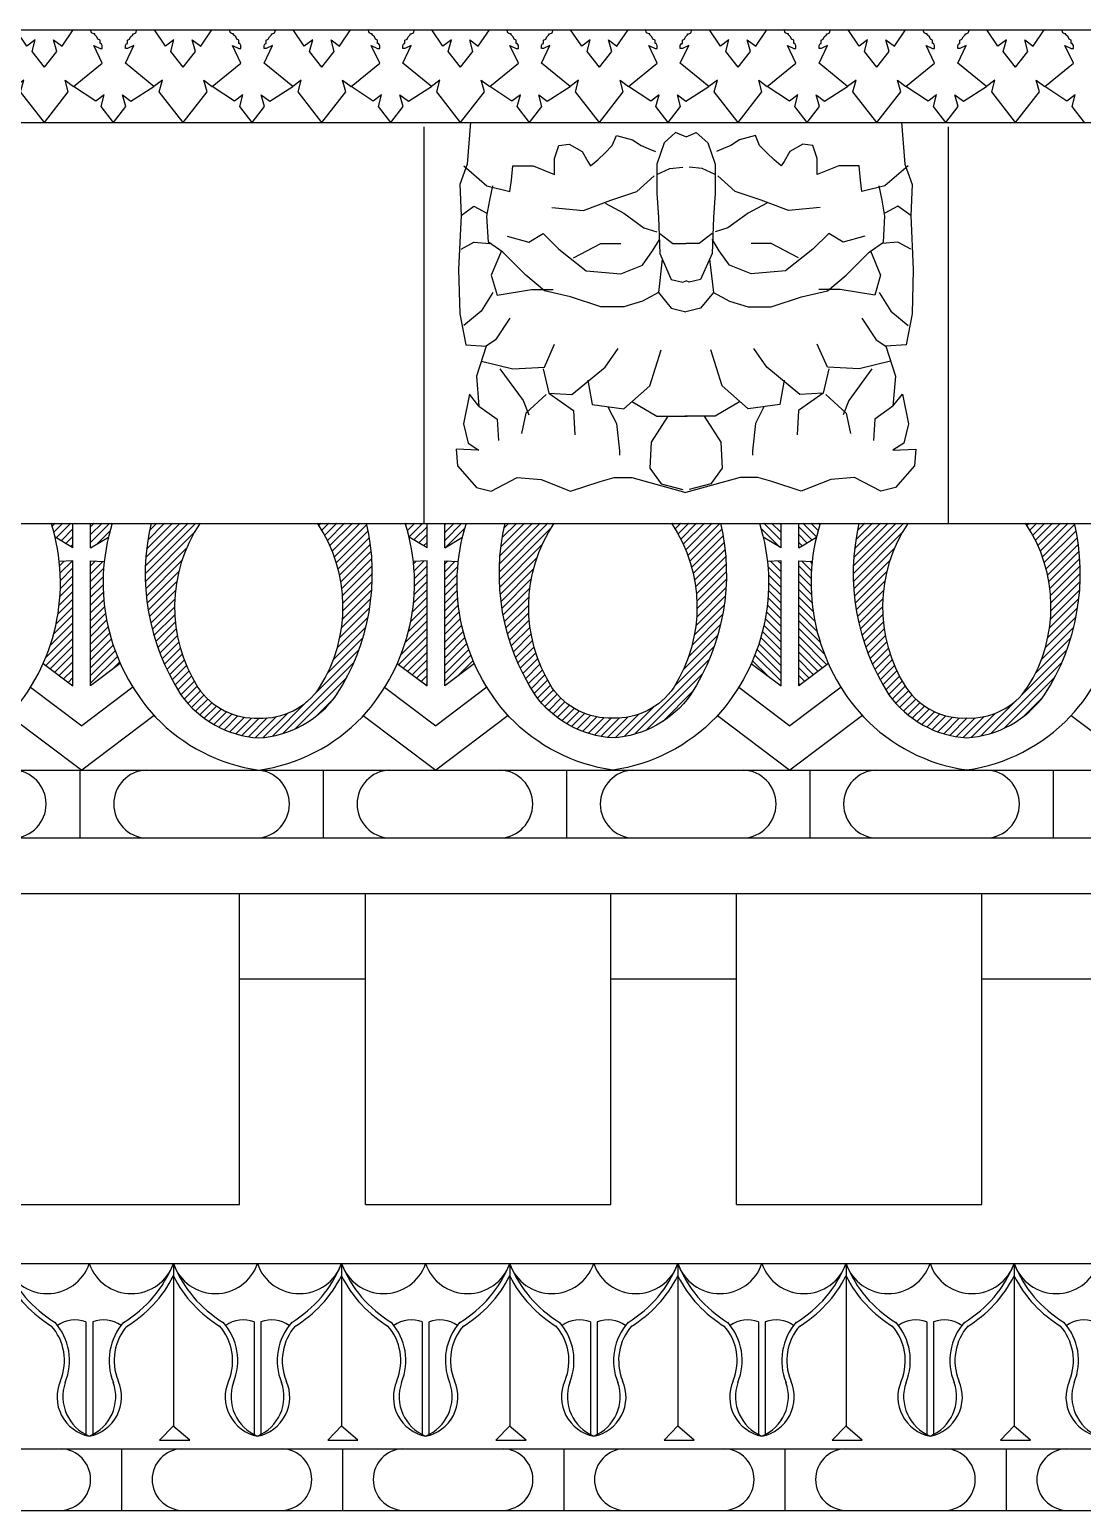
# Model space of a CAD drawing. Extents: x 140 to 2512, y 69 to 3554.
# Drawn here: x 1078.1 to 1248.9, y 3029.6 to 3269.6 of the extents above; entities that cross this region are included whole.
import ezdxf

# ---------------------------------------------------------------- set-up
doc = ezdxf.new("R2010")
doc.units = 0
doc.header["$LTSCALE"] = 10
doc.header["$MEASUREMENT"] = 0
for name, color, linetype in [('3', 3, 'CONTINUOUS'), ('7', 7, 'CONTINUOUS'), ('BH', 3, 'CONTINUOUS')]:
    doc.layers.add(name, color=color, linetype=linetype)
pattern_1 = [(45, (751.598, 2007.5576), (-0.6344319, 0.6344319), [])]

msp = doc.modelspace()

# ---------------------------------------------------------------- hatches: boundary and pattern name
at = {"layer": '3'}
h = msp.add_hatch(dxfattribs=at)
h.set_pattern_fill('ANSI31', color=256, scale=7.177778, style=0)
h.set_pattern_definition(pattern_1)
h.paths.add_polyline_path([(1085.16, 3189.64), (1081.65, 3189.64, -0.018345), (1082.28, 3187.37), (1085.16, 3185.65)])
h.paths.add_polyline_path([(1085.16, 3183.56), (1082.95, 3183.44, -0.133078), (1080.34, 3166.88), (1085.16, 3163.25)])
h.paths.add_polyline_path([(1090.24, 3183.44), (1088.03, 3183.56), (1088.03, 3163.25), (1092.85, 3166.88, -0.133078)])
h.paths.add_polyline_path([(1088.03, 3189.64), (1088.03, 3185.65), (1090.92, 3187.37, -0.018345), (1091.55, 3189.64)])
h = msp.add_hatch(dxfattribs=at)
h.set_pattern_fill('ANSI31', color=256, scale=7.177778, style=0)
h.set_pattern_definition(pattern_1)
h.paths.add_polyline_path([(1142.59, 3189.64), (1139.07, 3189.64, -0.018345), (1139.7, 3187.37), (1142.59, 3185.65)])
h.paths.add_polyline_path([(1142.59, 3183.56), (1140.38, 3183.44, -0.133078), (1137.77, 3166.88), (1142.59, 3163.25)])
h.paths.add_polyline_path([(1147.67, 3183.44), (1145.46, 3183.56), (1145.46, 3163.25), (1150.28, 3166.88, -0.133078)])
h.paths.add_polyline_path([(1145.46, 3189.64), (1145.46, 3185.65), (1148.34, 3187.37, -0.018345), (1148.97, 3189.64)])
h = msp.add_hatch(dxfattribs=at)
h.set_pattern_fill('ANSI31', color=256, scale=7.177778, style=0)
h.set_pattern_definition(pattern_1)
h.paths.add_polyline_path([(1163.22, 3189.64), (1155.26, 3189.64, 0.20319), (1160.11, 3161.81, 0.224863), (1172.73, 3154.82, 0.224863), (1185.35, 3161.81, 0.20319), (1190.21, 3189.64), (1182.24, 3189.64, -0.297247), (1182.6, 3163.01, -0.262813), (1172.73, 3158.04, -0.262813), (1162.86, 3163.01, -0.297247)])
h = msp.add_hatch(dxfattribs=at)
h.set_pattern_fill('ANSI31', color=256, scale=7.177778, style=0)
h.set_pattern_definition([(135, (1593.8654, 2007.5576), (0.6344319, 0.6344319), [])])
h.paths.add_polyline_path([(1202.88, 3189.64), (1206.39, 3189.64, 0.018345), (1205.77, 3187.37), (1202.88, 3185.65)])
h.paths.add_polyline_path([(1202.88, 3183.56), (1205.09, 3183.44, 0.133078), (1207.7, 3166.88), (1202.88, 3163.25)])
h.paths.add_polyline_path([(1197.8, 3183.44), (1200.01, 3183.56), (1200.01, 3163.25), (1195.19, 3166.88, 0.133078)])
h.paths.add_polyline_path([(1200.01, 3189.64), (1200.01, 3185.65), (1197.12, 3187.37, 0.018345), (1196.49, 3189.64)])
h = msp.add_hatch(dxfattribs=at)
h.set_pattern_fill('ANSI31', color=256, scale=7.177778, style=0)
h.set_pattern_definition([(45, (866.4196, 2007.5748), (-0.6344319, 0.6344319), [])])
h.paths.add_polyline_path([(1247.61, 3189.66), (1239.64, 3189.66, -0.297247), (1240, 3163.03, -0.262813), (1230.13, 3158.06, -0.262813), (1220.26, 3163.03, -0.297247), (1220.62, 3189.66), (1212.65, 3189.66, 0.20319), (1217.51, 3161.83, 0.224863), (1230.13, 3154.84, 0.224863), (1242.75, 3161.83, 0.20319)])
at = {"layer": 'BH'}
h = msp.add_hatch(dxfattribs=at)
h.set_pattern_fill('ANSI31', color=256, scale=7.177778, style=0)
h.set_pattern_definition(pattern_1)
h.paths.add_polyline_path([(1132.79, 3189.64), (1124.82, 3189.64, -0.297247), (1125.18, 3163.01, -0.262813), (1115.31, 3158.04, -0.262813), (1105.44, 3163.01, -0.297247), (1105.8, 3189.64), (1097.83, 3189.64, 0.20319), (1102.69, 3161.81, 0.224863), (1115.31, 3154.82, 0.224863), (1127.93, 3161.81, 0.20319)])

# ---------------------------------------------------------------- linework, layer by layer
at = {"layer": '3'}
for p, q in [((1085.16, 3185.65), (1085.16, 3189.64)), ((1088.03, 3185.65), (1088.03, 3189.64)), ((1142.59, 3185.65), (1142.59, 3189.64)), ((1145.46, 3185.65), (1145.46, 3189.64)), ((1200.01, 3185.65), (1200.01, 3189.64)), ((1202.88, 3185.65), (1202.88, 3189.64)), ((1085.16, 3185.65), (1082.28, 3187.37)), ((1088.03, 3185.65), (1090.92, 3187.37)), ((1142.59, 3185.65), (1139.7, 3187.37)), ((1145.46, 3185.65), (1148.34, 3187.37)), ((1200.01, 3185.65), (1197.12, 3187.37)), ((1202.88, 3185.65), (1205.77, 3187.37)), ((1085.16, 3183.56), (1082.95, 3183.44)), ((1085.16, 3163.25), (1085.16, 3183.56)), ((1088.03, 3183.56), (1090.24, 3183.44)), ((1088.03, 3163.25), (1088.03, 3183.56)), ((1142.59, 3183.56), (1140.38, 3183.44)), ((1142.59, 3163.25), (1142.59, 3183.56)), ((1145.46, 3183.56), (1147.67, 3183.44)), ((1145.46, 3163.25), (1145.46, 3183.56)), ((1200.01, 3183.56), (1197.8, 3183.44)), ((1200.01, 3163.25), (1200.01, 3183.56)), ((1202.88, 3163.25), (1202.88, 3183.56)), ((1202.88, 3183.56), (1205.09, 3183.44)), ((1080.34, 3166.88), (1085.16, 3163.25)), ((1092.85, 3166.88), (1088.03, 3163.25)), ((1137.77, 3166.88), (1142.59, 3163.25)), ((1150.28, 3166.88), (1145.46, 3163.25)), ((1195.19, 3166.88), (1200.01, 3163.25)), ((1207.7, 3166.88), (1202.88, 3163.25)), ((1078.3, 3163.03), (1086.6, 3156.78)), ((1094.9, 3163.03), (1086.6, 3156.78)), ((1135.72, 3163.03), (1144.02, 3156.78)), ((1152.32, 3163.03), (1144.02, 3156.78)), ((1193.14, 3163.03), (1201.44, 3156.78)), ((1209.75, 3163.03), (1201.44, 3156.78)), ((1074.84, 3158.45), (1086.6, 3149.59)), ((1098.36, 3158.45), (1086.6, 3149.59)), ((1132.26, 3158.45), (1144.02, 3149.59)), ((1155.78, 3158.45), (1144.02, 3149.59)), ((1189.68, 3158.45), (1201.44, 3149.59)), ((1213.2, 3158.45), (1201.44, 3149.59)), ((1247.08, 3158.46), (1258.84, 3149.61)), ((1101.46, 3069.61), (1101.46, 3043.26)), ((1128.73, 3069.61), (1128.73, 3043.26)), ((1156, 3069.61), (1156, 3043.26)), ((1183.28, 3069.61), (1183.28, 3043.26)), ((1210.55, 3069.61), (1210.55, 3043.26)), ((1237.82, 3069.61), (1237.82, 3043.26)), ((1087.28, 3060.19), (1087.28, 3041.9)), ((1088.37, 3060.19), (1088.37, 3041.9)), ((1114.55, 3060.19), (1114.55, 3041.9)), ((1115.64, 3060.19), (1115.64, 3041.9)), ((1141.82, 3060.19), (1141.82, 3041.9)), ((1142.91, 3060.19), (1142.91, 3041.9)), ((1169.09, 3060.19), (1169.09, 3041.9)), ((1170.18, 3060.19), (1170.18, 3041.9)), ((1196.37, 3060.19), (1196.37, 3041.9)), ((1197.46, 3060.19), (1197.46, 3041.9)), ((1223.64, 3060.19), (1223.64, 3041.9)), ((1224.73, 3060.19), (1224.73, 3041.9)), ((1101.47, 3043.33), (1099.23, 3041)), ((1104.1, 3041), (1101.37, 3043.33)), ((1128.74, 3043.33), (1126.5, 3041)), ((1131.38, 3041), (1128.65, 3043.33)), ((1156.02, 3043.33), (1153.77, 3041)), ((1158.65, 3041), (1155.92, 3043.33)), ((1183.29, 3043.33), (1181.05, 3041)), ((1185.92, 3041), (1183.19, 3043.33)), ((1210.56, 3043.33), (1208.32, 3041)), ((1213.19, 3041), (1210.46, 3043.33)), ((1237.83, 3043.33), (1235.59, 3041)), ((1240.47, 3041), (1237.74, 3043.33)), ((1099.23, 3041), (1104.1, 3041)), ((1126.5, 3041), (1131.38, 3041)), ((1153.77, 3041), (1158.65, 3041)), ((1181.05, 3041), (1185.92, 3041)), ((1208.32, 3041), (1213.19, 3041)), ((1235.59, 3041), (1240.47, 3041))]:
    msp.add_line(p, q, dxfattribs=at)
for points in [[(1034.13, 3189.64, 0.269333), (1041.15, 3158.21, 0.168546), (1057.89, 3149.61, 0.168546), (1074.62, 3158.21, 0.269333), (1081.65, 3189.64)], [(1091.55, 3189.64, 0.269333), (1098.57, 3158.21, 0.168546), (1115.31, 3149.61, 0.168546), (1132.05, 3158.21, 0.269333), (1139.07, 3189.64)], [(1097.83, 3189.64, 0.20319), (1102.69, 3161.81, 0.224863), (1115.31, 3154.82, 0.224863), (1127.93, 3161.81, 0.20319), (1132.79, 3189.64)], [(1105.8, 3189.64, 0.297247), (1105.44, 3163.01, 0.262813), (1115.31, 3158.04, 0.262813), (1125.18, 3163.01, 0.297247), (1124.82, 3189.64)], [(1196.49, 3189.64, -0.269333), (1189.47, 3158.21, -0.168546), (1172.73, 3149.61, -0.168546), (1155.99, 3158.21, -0.269333), (1148.97, 3189.64)], [(1190.21, 3189.64, -0.20319), (1185.35, 3161.81, -0.224863), (1172.73, 3154.82, -0.224863), (1160.11, 3161.81, -0.20319), (1155.26, 3189.64)], [(1182.24, 3189.64, -0.297247), (1182.6, 3163.01, -0.262813), (1172.73, 3158.04, -0.262813), (1162.86, 3163.01, -0.297247), (1163.22, 3189.64)], [(1206.37, 3189.66, 0.269333), (1213.39, 3158.23, 0.168546), (1230.13, 3149.63, 0.168546), (1246.87, 3158.23, 0.269333), (1253.89, 3189.66)], [(1212.65, 3189.66, 0.20319), (1217.51, 3161.83, 0.224863), (1230.13, 3154.84, 0.224863), (1242.75, 3161.83, 0.20319), (1247.61, 3189.66)], [(1220.62, 3189.66, 0.297247), (1220.26, 3163.03, 0.262813), (1230.13, 3158.06, 0.262813), (1240, 3163.03, 0.297247), (1239.64, 3189.66)]]:
    msp.add_lwpolyline(points, format="xyb", dxfattribs=at)
for centre, radius, start, end in [((1081, 3071.95), 7.21, 198.9672, 341.0328), ((1092.24, 3076.74), 19.41, 201.5584, 239.0663), ((1094.64, 3071.95), 7.21, 198.9672, 341.0328), ((1083.4, 3076.74), 19.41, 300.9337, 338.4416), ((1108.28, 3071.95), 7.21, 198.9672, 341.0328), ((1119.51, 3076.74), 19.41, 201.5584, 239.0663), ((1121.91, 3071.95), 7.21, 198.9672, 341.0328), ((1110.67, 3076.74), 19.41, 300.9337, 338.4416), ((1135.55, 3071.95), 7.21, 198.9672, 341.0328), ((1146.79, 3076.74), 19.41, 201.5584, 239.0663), ((1149.18, 3071.95), 7.21, 198.9672, 341.0328), ((1137.95, 3076.74), 19.41, 300.9337, 338.4416), ((1162.82, 3071.95), 7.21, 198.9672, 341.0328), ((1174.06, 3076.74), 19.41, 201.5584, 239.0663), ((1176.46, 3071.95), 7.21, 198.9672, 341.0328), ((1165.22, 3076.74), 19.41, 300.9337, 338.4416), ((1190.09, 3071.95), 7.21, 198.9672, 341.0328), ((1201.33, 3076.74), 19.41, 201.5584, 239.0663), ((1203.73, 3071.95), 7.21, 198.9672, 341.0328), ((1192.49, 3076.74), 19.41, 300.9337, 338.4416), ((1217.37, 3071.95), 7.21, 198.9672, 341.0328), ((1228.6, 3076.74), 19.41, 201.5584, 239.0663), ((1231, 3071.95), 7.21, 198.9672, 341.0328), ((1219.77, 3076.74), 19.41, 300.9337, 338.4416), ((1244.64, 3071.95), 7.21, 198.9672, 341.0328), ((1255.88, 3076.74), 19.41, 201.5584, 239.0663), ((1092.24, 3076.74), 20.23, 206.8193, 239.0663), ((1083.4, 3076.74), 20.23, 300.9337, 333.1807), ((1119.51, 3076.74), 20.23, 206.8193, 239.0663), ((1110.67, 3076.74), 20.23, 300.9337, 333.1807), ((1146.79, 3076.74), 20.23, 206.8193, 239.0663), ((1137.95, 3076.74), 20.23, 300.9337, 333.1807), ((1174.06, 3076.74), 20.23, 206.8193, 239.0663), ((1165.22, 3076.74), 20.23, 300.9337, 333.1807), ((1201.33, 3076.74), 20.23, 206.8193, 239.0663), ((1192.49, 3076.74), 20.23, 300.9337, 333.1807), ((1228.6, 3076.74), 20.23, 206.8193, 239.0663), ((1219.77, 3076.74), 20.23, 300.9337, 333.1807), ((1255.88, 3076.74), 20.23, 206.8193, 239.0663), ((1085.55, 3055.48), 5.01, 69.8838, 125.0135), ((1090.09, 3055.48), 5.01, 54.9865, 110.1162), ((1112.82, 3055.48), 5.01, 69.8838, 125.0135), ((1117.36, 3055.48), 5.01, 54.9865, 110.1162), ((1140.1, 3055.48), 5.01, 69.8838, 125.0135), ((1144.64, 3055.48), 5.01, 54.9865, 110.1162), ((1167.37, 3055.48), 5.01, 69.8838, 125.0135), ((1171.91, 3055.48), 5.01, 54.9865, 110.1162), ((1194.64, 3055.48), 5.01, 69.8838, 125.0135), ((1199.18, 3055.48), 5.01, 54.9865, 110.1162), ((1221.92, 3055.48), 5.01, 69.8838, 125.0135), ((1226.45, 3055.48), 5.01, 54.9865, 110.1162), ((1249.19, 3055.48), 5.01, 69.8838, 125.0135), ((1075.25, 3053.89), 8.54, 337.7846, 41.5211), ((1075.25, 3053.89), 9.36, 337.7846, 41.5211), ((1100.39, 3053.89), 9.36, 138.4789, 202.2154), ((1100.39, 3053.89), 8.54, 138.4789, 202.2154), ((1102.53, 3053.89), 8.54, 337.7846, 41.5211), ((1102.53, 3053.89), 9.36, 337.7846, 41.5211), ((1127.66, 3053.89), 9.36, 138.4789, 202.2154), ((1127.66, 3053.89), 8.54, 138.4789, 202.2154), ((1129.8, 3053.89), 8.54, 337.7846, 41.5211), ((1129.8, 3053.89), 9.36, 337.7846, 41.5211), ((1154.93, 3053.89), 9.36, 138.4789, 202.2154), ((1154.93, 3053.89), 8.54, 138.4789, 202.2154), ((1157.07, 3053.89), 8.54, 337.7846, 41.5211), ((1157.07, 3053.89), 9.36, 337.7846, 41.5211), ((1182.21, 3053.89), 9.36, 138.4789, 202.2154), ((1182.21, 3053.89), 8.54, 138.4789, 202.2154), ((1184.35, 3053.89), 8.54, 337.7846, 41.5211), ((1184.35, 3053.89), 9.36, 337.7846, 41.5211), ((1209.48, 3053.89), 9.36, 138.4789, 202.2154), ((1209.48, 3053.89), 8.54, 138.4789, 202.2154), ((1211.62, 3053.89), 8.54, 337.7846, 41.5211), ((1211.62, 3053.89), 9.36, 337.7846, 41.5211), ((1236.75, 3053.89), 9.36, 138.4789, 202.2154), ((1236.75, 3053.89), 8.54, 138.4789, 202.2154), ((1238.89, 3053.89), 8.54, 337.7846, 41.5211), ((1238.89, 3053.89), 9.36, 337.7846, 41.5211), ((1089.05, 3047.99), 6.46, 155.9841, 259.063), ((1090.44, 3048.05), 6.91, 160.5785, 247.7515), ((1086.6, 3047.99), 6.46, 280.937, 24.0159), ((1085.2, 3048.05), 6.91, 292.2485, 19.4215), ((1116.32, 3047.99), 6.46, 155.9841, 259.063), ((1117.71, 3048.05), 6.91, 160.5785, 247.7515), ((1113.87, 3047.99), 6.46, 280.937, 24.0159), ((1112.48, 3048.05), 6.91, 292.2485, 19.4215), ((1143.59, 3047.99), 6.46, 155.9841, 259.063), ((1144.98, 3048.05), 6.91, 160.5785, 247.7515), ((1141.14, 3047.99), 6.46, 280.937, 24.0159), ((1139.75, 3048.05), 6.91, 292.2485, 19.4215), ((1170.86, 3047.99), 6.46, 155.9841, 259.063), ((1172.26, 3048.05), 6.91, 160.5785, 247.7515), ((1168.41, 3047.99), 6.46, 280.937, 24.0159), ((1167.02, 3048.05), 6.91, 292.2485, 19.4215), ((1198.14, 3047.99), 6.46, 155.9841, 259.063), ((1199.53, 3048.05), 6.91, 160.5785, 247.7515), ((1195.69, 3047.99), 6.46, 280.937, 24.0159), ((1194.29, 3048.05), 6.91, 292.2485, 19.4215), ((1225.41, 3047.99), 6.46, 155.9841, 259.063), ((1226.8, 3048.05), 6.91, 160.5785, 247.7515), ((1222.96, 3047.99), 6.46, 280.937, 24.0159), ((1221.57, 3048.05), 6.91, 292.2485, 19.4215), ((1252.68, 3047.99), 6.46, 155.9841, 259.063), ((1254.08, 3048.05), 6.91, 160.5785, 247.7515)]:
    msp.add_arc(centre, radius, start, end, dxfattribs=at)
at = {"layer": '7'}
for p, q in [((210.4, 3269.61), (1531.71, 3269.61)), ((385.4, 3254.61), (1530.25, 3254.61)), ((1142.09, 3253.89), (1142.09, 3189.61)), ((1227.09, 3253.89), (1227.09, 3189.61)), ((385.4, 3189.61), (1526.97, 3189.61)), ((415.4, 3149.61), (1527.37, 3149.61)), ((425.4, 3138.61), (1527.81, 3138.61)), ((425.4, 3129.61), (1528.27, 3129.61)), ((1112.2, 3079.19), (1112.2, 3129.61)), ((1132.6, 3079.19), (1132.6, 3129.61)), ((1172.4, 3079.19), (1172.4, 3129.61)), ((1192.8, 3079.19), (1192.8, 3129.61)), ((1232.6, 3079.19), (1232.6, 3129.61)), ((1112.2, 3115.76), (1132.6, 3115.76)), ((1172.4, 3115.76), (1192.8, 3115.76)), ((1232.6, 3115.76), (1253, 3115.76)), ((1072.4, 3079.19), (1112.2, 3079.19)), ((1132.6, 3079.19), (1172.4, 3079.19)), ((1192.8, 3079.19), (1232.6, 3079.19)), ((430.4, 3069.61), (1533.74, 3069.61)), ((515.32, 3039.61), (1538.07, 3039.61)), ((520.4, 3029.61), (1539.75, 3029.61))]:
    msp.add_line(p, q, dxfattribs=at)
at = {"layer": 'BH'}
for p, q in [((1086.3, 3149.59), (1086.3, 3138.61)), ((1125.76, 3149.59), (1125.76, 3138.61)), ((1165.22, 3149.59), (1165.22, 3138.61)), ((1204.68, 3149.59), (1204.68, 3138.61)), ((1244.14, 3149.59), (1244.14, 3138.61)), ((1093.02, 3039.59), (1093.02, 3029.61)), ((1128.89, 3039.59), (1128.89, 3029.61)), ((1164.76, 3039.59), (1164.76, 3029.61)), ((1200.63, 3039.59), (1200.63, 3029.61)), ((1236.5, 3039.59), (1236.5, 3029.61))]:
    msp.add_line(p, q, dxfattribs=at)
for points in [[(1080.54, 3254.61), (1076.67, 3259.56), (1077.18, 3261.44), (1075.81, 3260.41), (1071.17, 3264.18), (1072.53, 3267.08), (1071.51, 3266.57), (1071.34, 3266.57), (1071.17, 3266.57), (1071.17, 3266.74), (1071.17, 3267.08), (1071.34, 3267.42), (1071.51, 3267.42), (1071.51, 3267.59), (1071.51, 3267.76), (1071.51, 3267.94), (1071.85, 3268.11), (1072.02, 3268.45), (1072.36, 3268.79), (1072.36, 3268.96), (1072.53, 3268.96), (1072.88, 3269.13), (1073.05, 3269.64)], [(1080.54, 3263.54), (1078.54, 3266.1), (1079.05, 3267.98), (1077.68, 3266.96), (1075.88, 3269.61)], [(1080.54, 3254.61), (1084.42, 3259.56), (1083.9, 3261.44), (1085.27, 3260.41), (1089.92, 3264.18), (1088.55, 3267.08), (1089.57, 3266.57), (1089.74, 3266.57), (1089.92, 3266.57), (1089.92, 3266.74), (1089.92, 3267.08), (1089.74, 3267.42), (1089.57, 3267.42), (1089.57, 3267.59), (1089.57, 3267.76), (1089.57, 3267.94), (1089.23, 3268.11), (1089.06, 3268.45), (1088.72, 3268.79), (1088.72, 3268.96), (1088.55, 3268.96), (1088.2, 3269.13), (1088.03, 3269.64)], [(1080.54, 3263.54), (1082.54, 3266.1), (1082.03, 3267.98), (1083.4, 3266.96), (1085.2, 3269.61)], [(1103.04, 3254.61), (1099.17, 3259.56), (1099.68, 3261.44), (1098.31, 3260.41), (1093.67, 3264.18), (1095.03, 3267.08), (1094.01, 3266.57), (1093.84, 3266.57), (1093.67, 3266.57), (1093.67, 3266.74), (1093.67, 3267.08), (1093.84, 3267.42), (1094.01, 3267.42), (1094.01, 3267.59), (1094.01, 3267.76), (1094.01, 3267.94), (1094.35, 3268.11), (1094.52, 3268.45), (1094.86, 3268.79), (1094.86, 3268.96), (1095.03, 3268.96), (1095.38, 3269.13), (1095.55, 3269.64)], [(1103.04, 3263.54), (1101.04, 3266.1), (1101.55, 3267.98), (1100.18, 3266.96), (1098.38, 3269.61)], [(1103.04, 3254.61), (1106.92, 3259.56), (1106.4, 3261.44), (1107.77, 3260.41), (1112.42, 3264.18), (1111.05, 3267.08), (1112.07, 3266.57), (1112.24, 3266.57), (1112.42, 3266.57), (1112.42, 3266.74), (1112.42, 3267.08), (1112.24, 3267.42), (1112.07, 3267.42), (1112.07, 3267.59), (1112.07, 3267.76), (1112.07, 3267.94), (1111.73, 3268.11), (1111.56, 3268.45), (1111.22, 3268.79), (1111.22, 3268.96), (1111.05, 3268.96), (1110.7, 3269.13), (1110.53, 3269.64)], [(1103.04, 3263.54), (1105.04, 3266.1), (1104.53, 3267.98), (1105.9, 3266.96), (1107.7, 3269.61)], [(1125.54, 3254.61), (1121.67, 3259.56), (1122.18, 3261.44), (1120.81, 3260.41), (1116.17, 3264.18), (1117.53, 3267.08), (1116.51, 3266.57), (1116.34, 3266.57), (1116.17, 3266.57), (1116.17, 3266.74), (1116.17, 3267.08), (1116.34, 3267.42), (1116.51, 3267.42), (1116.51, 3267.59), (1116.51, 3267.76), (1116.51, 3267.94), (1116.85, 3268.11), (1117.02, 3268.45), (1117.36, 3268.79), (1117.36, 3268.96), (1117.53, 3268.96), (1117.88, 3269.13), (1118.05, 3269.64)], [(1125.54, 3263.54), (1123.54, 3266.1), (1124.05, 3267.98), (1122.68, 3266.96), (1120.88, 3269.61)], [(1125.54, 3254.61), (1129.42, 3259.56), (1128.9, 3261.44), (1130.27, 3260.41), (1134.92, 3264.18), (1133.55, 3267.08), (1134.57, 3266.57), (1134.74, 3266.57), (1134.92, 3266.57), (1134.92, 3266.74), (1134.92, 3267.08), (1134.74, 3267.42), (1134.57, 3267.42), (1134.57, 3267.59), (1134.57, 3267.76), (1134.57, 3267.94), (1134.23, 3268.11), (1134.06, 3268.45), (1133.72, 3268.79), (1133.72, 3268.96), (1133.55, 3268.96), (1133.2, 3269.13), (1133.03, 3269.64)], [(1125.54, 3263.54), (1127.54, 3266.1), (1127.03, 3267.98), (1128.4, 3266.96), (1130.2, 3269.61)], [(1148.04, 3254.61), (1144.17, 3259.56), (1144.68, 3261.44), (1143.31, 3260.41), (1138.67, 3264.18), (1140.03, 3267.08), (1139.01, 3266.57), (1138.84, 3266.57), (1138.67, 3266.57), (1138.67, 3266.74), (1138.67, 3267.08), (1138.84, 3267.42), (1139.01, 3267.42), (1139.01, 3267.59), (1139.01, 3267.76), (1139.01, 3267.94), (1139.35, 3268.11), (1139.52, 3268.45), (1139.86, 3268.79), (1139.86, 3268.96), (1140.03, 3268.96), (1140.38, 3269.13), (1140.55, 3269.64)], [(1148.04, 3263.54), (1146.04, 3266.1), (1146.55, 3267.98), (1145.18, 3266.96), (1143.38, 3269.61)], [(1148.04, 3254.61), (1151.92, 3259.56), (1151.4, 3261.44), (1152.77, 3260.41), (1157.42, 3264.18), (1156.05, 3267.08), (1157.07, 3266.57), (1157.24, 3266.57), (1157.42, 3266.57), (1157.42, 3266.74), (1157.42, 3267.08), (1157.24, 3267.42), (1157.07, 3267.42), (1157.07, 3267.59), (1157.07, 3267.76), (1157.07, 3267.94), (1156.73, 3268.11), (1156.56, 3268.45), (1156.22, 3268.79), (1156.22, 3268.96), (1156.05, 3268.96), (1155.7, 3269.13), (1155.53, 3269.64)], [(1148.04, 3263.54), (1150.04, 3266.1), (1149.53, 3267.98), (1150.9, 3266.96), (1152.7, 3269.61)], [(1170.54, 3254.61), (1166.67, 3259.56), (1167.18, 3261.44), (1165.81, 3260.41), (1161.17, 3264.18), (1162.53, 3267.08), (1161.51, 3266.57), (1161.34, 3266.57), (1161.17, 3266.57), (1161.17, 3266.74), (1161.17, 3267.08), (1161.34, 3267.42), (1161.51, 3267.42), (1161.51, 3267.59), (1161.51, 3267.76), (1161.51, 3267.94), (1161.85, 3268.11), (1162.02, 3268.45), (1162.36, 3268.79), (1162.36, 3268.96), (1162.53, 3268.96), (1162.88, 3269.13), (1163.05, 3269.64)], [(1170.54, 3263.54), (1168.54, 3266.1), (1169.05, 3267.98), (1167.68, 3266.96), (1165.88, 3269.61)], [(1170.54, 3254.61), (1174.42, 3259.56), (1173.9, 3261.44), (1175.27, 3260.41), (1179.92, 3264.18), (1178.55, 3267.08), (1179.57, 3266.57), (1179.74, 3266.57), (1179.92, 3266.57), (1179.92, 3266.74), (1179.92, 3267.08), (1179.74, 3267.42), (1179.57, 3267.42), (1179.57, 3267.59), (1179.57, 3267.76), (1179.57, 3267.94), (1179.23, 3268.11), (1179.06, 3268.45), (1178.72, 3268.79), (1178.72, 3268.96), (1178.55, 3268.96), (1178.2, 3269.13), (1178.03, 3269.64)], [(1170.54, 3263.54), (1172.54, 3266.1), (1172.03, 3267.98), (1173.4, 3266.96), (1175.2, 3269.61)], [(1193.04, 3254.61), (1189.17, 3259.56), (1189.68, 3261.44), (1188.31, 3260.41), (1183.67, 3264.18), (1185.03, 3267.08), (1184.01, 3266.57), (1183.84, 3266.57), (1183.67, 3266.57), (1183.67, 3266.74), (1183.67, 3267.08), (1183.84, 3267.42), (1184.01, 3267.42), (1184.01, 3267.59), (1184.01, 3267.76), (1184.01, 3267.94), (1184.35, 3268.11), (1184.52, 3268.45), (1184.86, 3268.79), (1184.86, 3268.96), (1185.03, 3268.96), (1185.38, 3269.13), (1185.55, 3269.64)], [(1193.04, 3263.54), (1191.04, 3266.1), (1191.55, 3267.98), (1190.18, 3266.96), (1188.38, 3269.61)], [(1193.04, 3254.61), (1196.92, 3259.56), (1196.4, 3261.44), (1197.77, 3260.41), (1202.42, 3264.18), (1201.05, 3267.08), (1202.07, 3266.57), (1202.24, 3266.57), (1202.42, 3266.57), (1202.42, 3266.74), (1202.42, 3267.08), (1202.24, 3267.42), (1202.07, 3267.42), (1202.07, 3267.59), (1202.07, 3267.76), (1202.07, 3267.94), (1201.73, 3268.11), (1201.56, 3268.45), (1201.22, 3268.79), (1201.22, 3268.96), (1201.05, 3268.96), (1200.7, 3269.13), (1200.53, 3269.64)], [(1193.04, 3263.54), (1195.04, 3266.1), (1194.53, 3267.98), (1195.9, 3266.96), (1197.7, 3269.61)], [(1215.54, 3254.61), (1211.67, 3259.56), (1212.18, 3261.44), (1210.81, 3260.41), (1206.17, 3264.18), (1207.53, 3267.08), (1206.51, 3266.57), (1206.34, 3266.57), (1206.17, 3266.57), (1206.17, 3266.74), (1206.17, 3267.08), (1206.34, 3267.42), (1206.51, 3267.42), (1206.51, 3267.59), (1206.51, 3267.76), (1206.51, 3267.94), (1206.85, 3268.11), (1207.02, 3268.45), (1207.36, 3268.79), (1207.36, 3268.96), (1207.53, 3268.96), (1207.88, 3269.13), (1208.05, 3269.64)], [(1215.54, 3263.54), (1213.54, 3266.1), (1214.05, 3267.98), (1212.68, 3266.96), (1210.88, 3269.61)], [(1215.54, 3254.61), (1219.42, 3259.56), (1218.9, 3261.44), (1220.27, 3260.41), (1224.92, 3264.18), (1223.55, 3267.08), (1224.57, 3266.57), (1224.74, 3266.57), (1224.92, 3266.57), (1224.92, 3266.74), (1224.92, 3267.08), (1224.74, 3267.42), (1224.57, 3267.42), (1224.57, 3267.59), (1224.57, 3267.76), (1224.57, 3267.94), (1224.23, 3268.11), (1224.06, 3268.45), (1223.72, 3268.79), (1223.72, 3268.96), (1223.55, 3268.96), (1223.2, 3269.13), (1223.03, 3269.64)], [(1215.54, 3263.54), (1217.54, 3266.1), (1217.03, 3267.98), (1218.4, 3266.96), (1220.2, 3269.61)], [(1238.04, 3254.61), (1234.17, 3259.56), (1234.68, 3261.44), (1233.31, 3260.41), (1228.67, 3264.18), (1230.03, 3267.08), (1229.01, 3266.57), (1228.84, 3266.57), (1228.67, 3266.57), (1228.67, 3266.74), (1228.67, 3267.08), (1228.84, 3267.42), (1229.01, 3267.42), (1229.01, 3267.59), (1229.01, 3267.76), (1229.01, 3267.94), (1229.35, 3268.11), (1229.52, 3268.45), (1229.86, 3268.79), (1229.86, 3268.96), (1230.03, 3268.96), (1230.38, 3269.13), (1230.55, 3269.64)], [(1238.04, 3263.54), (1236.04, 3266.1), (1236.55, 3267.98), (1235.18, 3266.96), (1233.38, 3269.61)], [(1238.04, 3254.61), (1241.92, 3259.56), (1241.4, 3261.44), (1242.77, 3260.41), (1247.42, 3264.18), (1246.05, 3267.08), (1247.07, 3266.57), (1247.24, 3266.57), (1247.42, 3266.57), (1247.42, 3266.74), (1247.42, 3267.08), (1247.24, 3267.42), (1247.07, 3267.42), (1247.07, 3267.59), (1247.07, 3267.76), (1247.07, 3267.94), (1246.73, 3268.11), (1246.56, 3268.45), (1246.22, 3268.79), (1246.22, 3268.96), (1246.05, 3268.96), (1245.7, 3269.13), (1245.53, 3269.64)], [(1238.04, 3263.54), (1240.04, 3266.1), (1239.53, 3267.98), (1240.9, 3266.96), (1242.7, 3269.61)], [(1091.72, 3254.61), (1089.72, 3257.17), (1090.23, 3259.05), (1088.87, 3258.02), (1085.27, 3260.41)], [(1091.72, 3254.61), (1093.73, 3257.17), (1093.21, 3259.05), (1094.58, 3258.02), (1098.31, 3260.41)], [(1114.22, 3254.61), (1112.22, 3257.17), (1112.73, 3259.05), (1111.37, 3258.02), (1107.77, 3260.41)], [(1114.22, 3254.61), (1116.23, 3257.17), (1115.71, 3259.05), (1117.08, 3258.02), (1120.81, 3260.41)], [(1136.72, 3254.61), (1134.72, 3257.17), (1135.23, 3259.05), (1133.87, 3258.02), (1130.27, 3260.41)], [(1136.72, 3254.61), (1138.73, 3257.17), (1138.21, 3259.05), (1139.58, 3258.02), (1143.31, 3260.41)], [(1159.22, 3254.61), (1157.22, 3257.17), (1157.73, 3259.05), (1156.37, 3258.02), (1152.77, 3260.41)], [(1159.22, 3254.61), (1161.23, 3257.17), (1160.71, 3259.05), (1162.08, 3258.02), (1165.81, 3260.41)], [(1181.72, 3254.61), (1179.72, 3257.17), (1180.23, 3259.05), (1178.87, 3258.02), (1175.27, 3260.41)], [(1181.72, 3254.61), (1183.73, 3257.17), (1183.21, 3259.05), (1184.58, 3258.02), (1188.31, 3260.41)], [(1204.22, 3254.61), (1202.22, 3257.17), (1202.73, 3259.05), (1201.37, 3258.02), (1197.77, 3260.41)], [(1204.22, 3254.61), (1206.23, 3257.17), (1205.71, 3259.05), (1207.08, 3258.02), (1210.81, 3260.41)], [(1226.72, 3254.61), (1224.72, 3257.17), (1225.23, 3259.05), (1223.87, 3258.02), (1220.27, 3260.41)], [(1226.72, 3254.61), (1228.73, 3257.17), (1228.21, 3259.05), (1229.58, 3258.02), (1233.31, 3260.41)], [(1249.22, 3254.61), (1247.22, 3257.17), (1247.73, 3259.05), (1246.37, 3258.02), (1242.77, 3260.41)], [(1149.66, 3254.65), (1149.08, 3247.86), (1147.91, 3244.56), (1148.11, 3239.51), (1147.72, 3230.77), (1147.91, 3223.58), (1148.88, 3218.54), (1152.19, 3218.34), (1150.63, 3213.49), (1151.02, 3208.63), (1149.47, 3210.57), (1148.5, 3205.72), (1149.27, 3202.61), (1151.02, 3201.45), (1147.33, 3201.64), (1147.52, 3198.92), (1150.63, 3195.43), (1152.97, 3194.84)], [(1184.55, 3252.24), (1182.91, 3252.94), (1181.04, 3251.31), (1179.88, 3247.81), (1179.88, 3243.14), (1180.11, 3239.18), (1180.34, 3233.34), (1182.21, 3229.15), (1184.08, 3228.68), (1184.55, 3228.91)], [(1184.63, 3252.24), (1186.27, 3252.94), (1188.14, 3251.31), (1189.3, 3247.81), (1189.3, 3243.14), (1189.07, 3239.18), (1188.84, 3233.34), (1186.97, 3229.15), (1185.1, 3228.68), (1184.63, 3228.91)], [(1219.52, 3254.65), (1220.1, 3247.86), (1221.27, 3244.56), (1221.07, 3239.51), (1221.46, 3230.77), (1221.27, 3223.58), (1220.3, 3218.54), (1216.99, 3218.34), (1218.55, 3213.49), (1218.16, 3208.63), (1219.71, 3210.57), (1220.68, 3205.72), (1219.91, 3202.61), (1218.16, 3201.45), (1221.85, 3201.64), (1221.66, 3198.92), (1218.55, 3195.43), (1216.21, 3194.84)], [(1148.58, 3247.58), (1152.32, 3244.31), (1156.05, 3243.38), (1156.29, 3245.24), (1156.52, 3247.58), (1159.79, 3247.58), (1163.29, 3246.18), (1163.29, 3248.74), (1163.99, 3250.84), (1165.63, 3251.07), (1167.73, 3249.91), (1168.67, 3248.28), (1169.13, 3247.58), (1170.3, 3248.51), (1171.47, 3249.68), (1172.64, 3250.84), (1173.34, 3252.47), (1175.91, 3251.77), (1177.31, 3250.84), (1178.48, 3250.37), (1179.64, 3249.91)], [(1220.6, 3247.58), (1216.86, 3244.31), (1213.13, 3243.38), (1212.89, 3245.24), (1212.66, 3247.58), (1209.39, 3247.58), (1205.89, 3246.18), (1205.89, 3248.74), (1205.19, 3250.84), (1203.55, 3251.07), (1201.45, 3249.91), (1200.51, 3248.28), (1200.05, 3247.58), (1198.88, 3248.51), (1197.71, 3249.68), (1196.54, 3250.84), (1195.84, 3252.47), (1193.27, 3251.77), (1191.87, 3250.84), (1190.7, 3250.37), (1189.54, 3249.91)], [(1162.83, 3240.81), (1167.96, 3240.34), (1172.4, 3241.98), (1176.61, 3243.38), (1179.41, 3245.94)], [(1179.88, 3246.18), (1181.98, 3247.11), (1184.08, 3247.34)], [(1189.3, 3246.18), (1187.2, 3247.11), (1185.1, 3247.34)], [(1206.35, 3240.81), (1201.21, 3240.34), (1196.78, 3241.98), (1192.57, 3243.38), (1189.77, 3245.94)], [(1180.11, 3227.05), (1177.54, 3225.65), (1174.5, 3224.71), (1170.77, 3224.71), (1165.86, 3226.35), (1161.66, 3227.28), (1158.62, 3229.85), (1154.89, 3233.58), (1152.55, 3235.21), (1152.32, 3239.41), (1152.78, 3241.98), (1153.25, 3244.31)], [(1189.07, 3227.05), (1191.64, 3225.65), (1194.67, 3224.71), (1198.41, 3224.71), (1203.32, 3226.35), (1207.52, 3227.28), (1210.56, 3229.85), (1214.29, 3233.58), (1216.63, 3235.21), (1216.86, 3239.41), (1216.4, 3241.98), (1215.93, 3244.31)], [(1148.11, 3239.51), (1150.21, 3241.04), (1152.32, 3239.88)], [(1171.47, 3241.51), (1174.5, 3239.88), (1177.77, 3237.54), (1179.88, 3236.84)], [(1197.71, 3241.51), (1194.67, 3239.88), (1191.4, 3237.54), (1189.3, 3236.84)], [(1221.07, 3239.51), (1218.97, 3241.04), (1216.86, 3239.88)], [(1155.59, 3236.14), (1159.09, 3235.21), (1161.43, 3236.61), (1163.99, 3234.04), (1168.43, 3230.55), (1174.04, 3230.08), (1177.54, 3231.48), (1179.18, 3233.81), (1180.34, 3235.68)], [(1180.34, 3236.61), (1182.45, 3234.98), (1184.55, 3234.98)], [(1188.84, 3236.61), (1186.73, 3234.98), (1184.63, 3234.98)], [(1213.59, 3236.14), (1210.09, 3235.21), (1207.75, 3236.61), (1205.19, 3234.04), (1200.75, 3230.55), (1195.14, 3230.08), (1191.64, 3231.48), (1190, 3233.81), (1188.84, 3235.68)], [(1148.11, 3234.04), (1150.21, 3235.21), (1152.78, 3234.98)], [(1154.65, 3233.81), (1153.02, 3229.85), (1153.95, 3226.58), (1159.56, 3227.51), (1163.06, 3227.51)], [(1166.33, 3232.65), (1170.77, 3234.98), (1174.04, 3234.98)], [(1202.85, 3232.65), (1198.41, 3234.98), (1195.14, 3234.98)], [(1214.53, 3233.81), (1216.16, 3229.85), (1215.23, 3226.58), (1209.62, 3227.51), (1206.12, 3227.51)], [(1221.07, 3234.04), (1218.97, 3235.21), (1216.4, 3234.98)], [(1180.75, 3232.44), (1180.11, 3227.05), (1182.21, 3224.48), (1184.59, 3223.89)], [(1188.43, 3232.44), (1189.07, 3227.05), (1186.97, 3224.48), (1184.59, 3223.89)], [(1153.25, 3227.05), (1151.38, 3224.01), (1148.58, 3221.68)], [(1215.93, 3227.05), (1217.8, 3224.01), (1220.6, 3221.68)], [(1156.05, 3222.85), (1153.72, 3219.35), (1152.19, 3218.34)], [(1213.13, 3222.85), (1215.46, 3219.35), (1216.99, 3218.34)], [(1151.41, 3215.91), (1156.52, 3214.68), (1161.66, 3214.92), (1163.29, 3218.65)], [(1161.43, 3214.68), (1162.36, 3210.72), (1166.1, 3210.48), (1171.47, 3214.92), (1173.57, 3217.95)], [(1168.67, 3212.82), (1169.37, 3208.85), (1174.5, 3208.15), (1178.71, 3211.88), (1180.58, 3217.71)], [(1200.51, 3212.82), (1199.81, 3208.85), (1194.67, 3208.15), (1190.47, 3211.88), (1188.6, 3217.71)], [(1207.75, 3214.68), (1206.82, 3210.72), (1203.08, 3210.48), (1197.71, 3214.92), (1195.61, 3217.95)], [(1217.77, 3215.91), (1212.66, 3214.68), (1207.52, 3214.92), (1205.89, 3218.65)], [(1154.42, 3214.68), (1158.16, 3209.55), (1159.09, 3207.22)], [(1214.76, 3214.68), (1211.02, 3209.55), (1210.09, 3207.22)], [(1161.89, 3210.48), (1158.62, 3207.45), (1157.92, 3204.18)], [(1162.36, 3210.72), (1166.33, 3207.92), (1166.56, 3203.95)], [(1175.91, 3209.32), (1179.88, 3206.98), (1183.38, 3206.98), (1184.78, 3206.98)], [(1193.27, 3209.32), (1189.3, 3206.98), (1185.8, 3206.98), (1184.4, 3206.98)], [(1206.82, 3210.72), (1202.85, 3207.92), (1202.62, 3203.95)], [(1207.29, 3210.48), (1210.56, 3207.45), (1211.26, 3204.18)], [(1151.02, 3208.63), (1153.95, 3206.52), (1154.18, 3203.02)], [(1171.94, 3208.5), (1173.34, 3205.82), (1173.8, 3201.38), (1173.8, 3200.68)], [(1181.63, 3206.98), (1178.94, 3202.78), (1178.71, 3198.58), (1180.58, 3196.02), (1184.08, 3195.09)], [(1187.55, 3206.98), (1190.24, 3202.78), (1190.47, 3198.58), (1188.6, 3196.02), (1185.1, 3195.09)], [(1197.24, 3208.5), (1195.84, 3205.82), (1195.38, 3201.38), (1195.38, 3200.68)], [(1218.16, 3208.63), (1215.23, 3206.52), (1214.99, 3203.02)], [(1152.97, 3194.84), (1157.24, 3197.05), (1161.08, 3196.73), (1165.88, 3194.81), (1170.68, 3196.41), (1172.92, 3197.05), (1175.8, 3197.05), (1184.59, 3194.61)], [(1216.21, 3194.84), (1211.94, 3197.05), (1208.1, 3196.73), (1203.3, 3194.81), (1198.5, 3196.41), (1196.26, 3197.05), (1193.38, 3197.05), (1184.59, 3194.61)]]:
    msp.add_lwpolyline(points, dxfattribs=at)
for centre, radius, start, end in [((1075.31, 3144.11), 5.51, 272.5097, 87.4903), ((1097.29, 3144.11), 5.51, 92.5097, 267.4903), ((1114.77, 3144.11), 5.51, 272.5097, 87.4903), ((1136.75, 3144.11), 5.51, 92.5097, 267.4903), ((1154.23, 3144.11), 5.51, 272.5097, 87.4903), ((1176.21, 3144.11), 5.51, 92.5097, 267.4903), ((1193.69, 3144.11), 5.51, 272.5097, 87.4903), ((1215.67, 3144.11), 5.51, 92.5097, 267.4903), ((1233.15, 3144.11), 5.51, 272.5097, 87.4903), ((1083.03, 3034.61), 5, 272.5097, 87.4903), ((1103.01, 3034.61), 5, 92.5097, 267.4903), ((1118.9, 3034.61), 5, 272.5097, 87.4903), ((1138.88, 3034.61), 5, 92.5097, 267.4903), ((1154.77, 3034.61), 5, 272.5097, 87.4903), ((1174.75, 3034.61), 5, 92.5097, 267.4903), ((1190.64, 3034.61), 5, 272.5097, 87.4903), ((1210.62, 3034.61), 5, 92.5097, 267.4903), ((1226.51, 3034.61), 5, 272.5097, 87.4903), ((1246.49, 3034.61), 5, 92.5097, 267.4903)]:
    msp.add_arc(centre, radius, start, end, dxfattribs=at)

doc.saveas('drawing.dxf')
